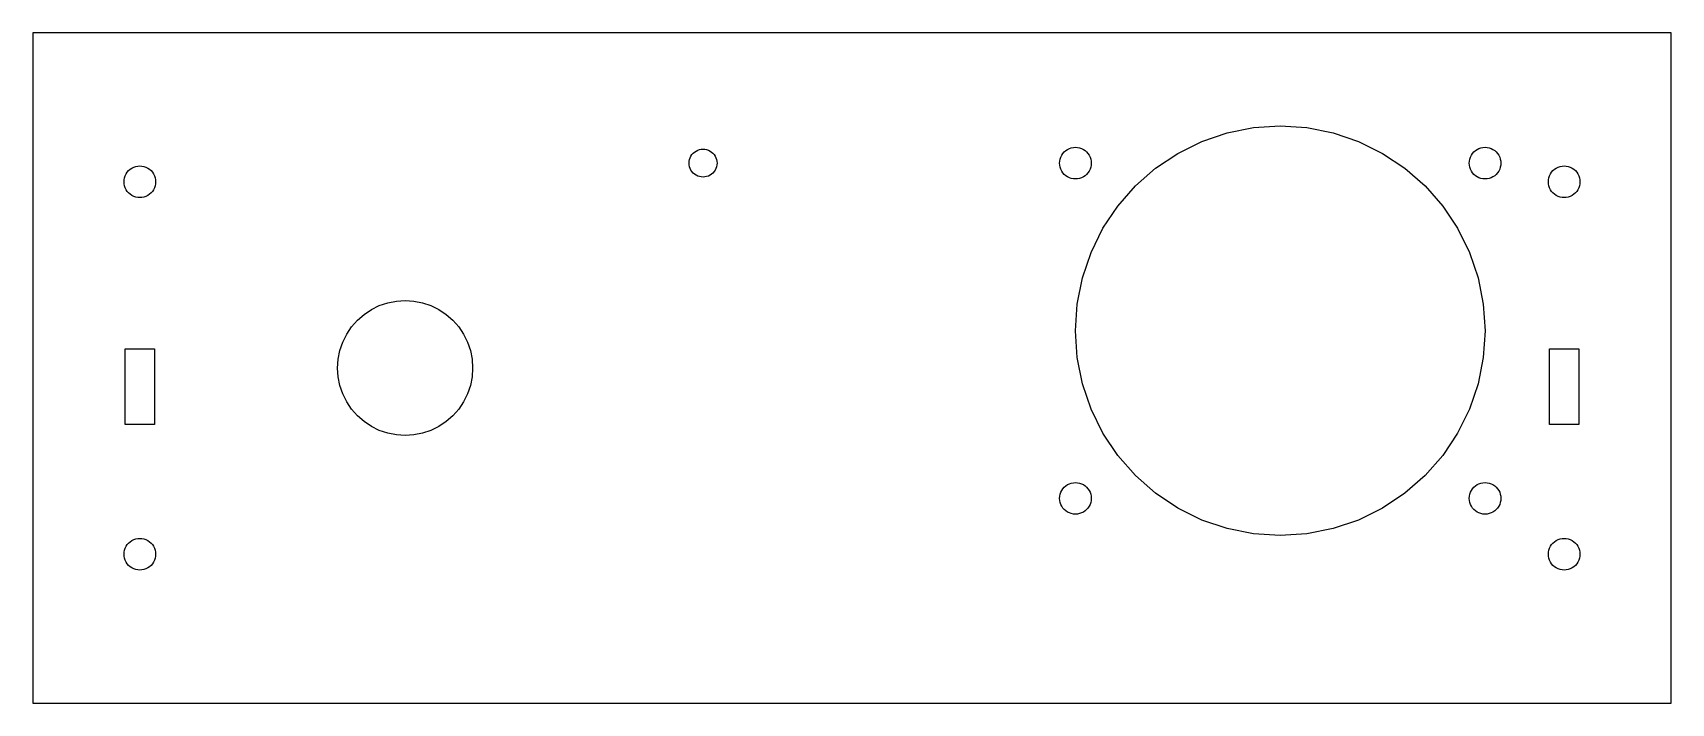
# Model space of a CAD drawing. Header units: metres. Extents: x 0 to 176, y 0 to 72.
import ezdxf

# ---------------------------------------------------------------- set-up
doc = ezdxf.new("R2010")
doc.units = ezdxf.units.M

msp = doc.modelspace()

# ---------------------------------------------------------------- linework, layer by layer
for p, q in [((176, 72), (0, 72)), ((0, 72), (0, 0)), ((176, 0), (176, 72)), ((128.306, 61.2504), (131.128, 61.8118)), ((131.128, 61.8118), (134, 62)), ((134, 62), (136.872, 61.8118)), ((136.872, 61.8118), (139.694, 61.2504)), ((123, 59.0526), (125.581, 60.3253)), ((125.581, 60.3253), (128.306, 61.2504)), ((139.694, 61.2504), (142.419, 60.3253)), ((142.419, 60.3253), (145, 59.0526)), ((70.5, 58), (70.5128, 58.1958)), ((70.5128, 58.1958), (70.5511, 58.3882)), ((70.5511, 58.3882), (70.6142, 58.574)), ((70.6142, 58.574), (70.701, 58.75)), ((70.701, 58.75), (70.81, 58.9131)), ((70.81, 58.9131), (70.9393, 59.0607)), ((70.9393, 59.0607), (71.0869, 59.19)), ((71.0869, 59.19), (71.25, 59.299)), ((71.25, 59.299), (71.426, 59.3858)), ((71.426, 59.3858), (71.6118, 59.4489)), ((71.6118, 59.4489), (71.8042, 59.4872)), ((71.8042, 59.4872), (72, 59.5)), ((72, 59.5), (72.1958, 59.4872)), ((72.1958, 59.4872), (72.3882, 59.4489)), ((72.3882, 59.4489), (72.574, 59.3858)), ((72.574, 59.3858), (72.75, 59.299)), ((72.75, 59.299), (72.9131, 59.19)), ((72.9131, 59.19), (73.0607, 59.0607)), ((73.0607, 59.0607), (73.19, 58.9131)), ((73.19, 58.9131), (73.299, 58.75)), ((73.299, 58.75), (73.3858, 58.574)), ((73.3858, 58.574), (73.4489, 58.3882)), ((73.4489, 58.3882), (73.4872, 58.1958)), ((73.4872, 58.1958), (73.5, 58)), ((110.3, 58), (110.315, 58.2219)), ((110.315, 58.2219), (110.358, 58.44)), ((110.358, 58.44), (110.429, 58.6506)), ((110.429, 58.6506), (110.528, 58.85)), ((110.528, 58.85), (110.651, 59.0349)), ((110.651, 59.0349), (110.798, 59.2021)), ((110.798, 59.2021), (110.965, 59.3487)), ((110.965, 59.3487), (111.15, 59.4722)), ((111.15, 59.4722), (111.349, 59.5706)), ((111.349, 59.5706), (111.56, 59.6421)), ((111.56, 59.6421), (111.778, 59.6855)), ((111.778, 59.6855), (112, 59.7)), ((112, 59.7), (112.222, 59.6855)), ((112.222, 59.6855), (112.44, 59.6421)), ((112.44, 59.6421), (112.651, 59.5706)), ((112.651, 59.5706), (112.85, 59.4722)), ((112.85, 59.4722), (113.035, 59.3487)), ((113.035, 59.3487), (113.202, 59.2021)), ((113.202, 59.2021), (113.349, 59.0349)), ((113.349, 59.0349), (113.472, 58.85)), ((113.472, 58.85), (113.571, 58.6506)), ((113.571, 58.6506), (113.642, 58.44)), ((113.642, 58.44), (113.685, 58.2219)), ((113.685, 58.2219), (113.7, 58)), ((120.607, 57.4538), (123, 59.0526)), ((145, 59.0526), (147.393, 57.4538)), ((154.3, 58), (154.315, 58.2219)), ((154.315, 58.2219), (154.358, 58.44)), ((154.358, 58.44), (154.429, 58.6506)), ((154.429, 58.6506), (154.528, 58.85)), ((154.528, 58.85), (154.651, 59.0349)), ((154.651, 59.0349), (154.798, 59.2021)), ((154.798, 59.2021), (154.965, 59.3487)), ((154.965, 59.3487), (155.15, 59.4722)), ((155.15, 59.4722), (155.349, 59.5706)), ((155.349, 59.5706), (155.56, 59.6421)), ((155.56, 59.6421), (155.778, 59.6855)), ((155.778, 59.6855), (156, 59.7)), ((156, 59.7), (156.222, 59.6855)), ((156.222, 59.6855), (156.44, 59.6421)), ((156.44, 59.6421), (156.651, 59.5706)), ((156.651, 59.5706), (156.85, 59.4722)), ((156.85, 59.4722), (157.035, 59.3487)), ((157.035, 59.3487), (157.202, 59.2021)), ((157.202, 59.2021), (157.349, 59.0349)), ((157.349, 59.0349), (157.472, 58.85)), ((157.472, 58.85), (157.571, 58.6506)), ((157.571, 58.6506), (157.642, 58.44)), ((157.642, 58.44), (157.685, 58.2219)), ((157.685, 58.2219), (157.7, 58)), ((9.8145, 56.2219), (9.8579, 56.44)), ((9.8579, 56.44), (9.9294, 56.6506)), ((9.9294, 56.6506), (10.0278, 56.85)), ((10.0278, 56.85), (10.1513, 57.0349)), ((10.1513, 57.0349), (10.2979, 57.2021)), ((10.2979, 57.2021), (10.4651, 57.3487)), ((10.4651, 57.3487), (10.65, 57.4722)), ((10.65, 57.4722), (10.8494, 57.5706)), ((10.8494, 57.5706), (11.06, 57.6421)), ((11.06, 57.6421), (11.2781, 57.6855)), ((11.2781, 57.6855), (11.5, 57.7)), ((11.5, 57.7), (11.7219, 57.6855)), ((11.7219, 57.6855), (11.94, 57.6421)), ((11.94, 57.6421), (12.1506, 57.5706)), ((12.1506, 57.5706), (12.35, 57.4722)), ((12.35, 57.4722), (12.5349, 57.3487)), ((12.5349, 57.3487), (12.7021, 57.2021)), ((12.7021, 57.2021), (12.8487, 57.0349)), ((12.8487, 57.0349), (12.9722, 56.85)), ((12.9722, 56.85), (13.0706, 56.6506)), ((13.0706, 56.6506), (13.1421, 56.44)), ((13.1421, 56.44), (13.1855, 56.2219)), ((70.5128, 57.8042), (70.5, 58)), ((70.5511, 57.6118), (70.5128, 57.8042)), ((70.6142, 57.426), (70.5511, 57.6118)), ((70.701, 57.25), (70.6142, 57.426)), ((70.81, 57.0869), (70.701, 57.25)), ((70.9393, 56.9393), (70.81, 57.0869)), ((71.0869, 56.81), (70.9393, 56.9393)), ((71.25, 56.701), (71.0869, 56.81)), ((71.426, 56.6142), (71.25, 56.701)), ((71.6118, 56.5511), (71.426, 56.6142)), ((71.8042, 56.5128), (71.6118, 56.5511)), ((72, 56.5), (71.8042, 56.5128)), ((72.1958, 56.5128), (72, 56.5)), ((72.3882, 56.5511), (72.1958, 56.5128)), ((72.574, 56.6142), (72.3882, 56.5511)), ((72.75, 56.701), (72.574, 56.6142)), ((72.9131, 56.81), (72.75, 56.701)), ((73.0607, 56.9393), (72.9131, 56.81)), ((73.19, 57.0869), (73.0607, 56.9393)), ((73.299, 57.25), (73.19, 57.0869)), ((73.3858, 57.426), (73.299, 57.25)), ((73.4489, 57.6118), (73.3858, 57.426)), ((73.4872, 57.8042), (73.4489, 57.6118)), ((73.5, 58), (73.4872, 57.8042)), ((110.315, 57.7781), (110.3, 58)), ((110.358, 57.56), (110.315, 57.7781)), ((110.429, 57.3494), (110.358, 57.56)), ((110.528, 57.15), (110.429, 57.3494)), ((110.651, 56.9651), (110.528, 57.15)), ((110.798, 56.7979), (110.651, 56.9651)), ((110.965, 56.6513), (110.798, 56.7979)), ((111.15, 56.5278), (110.965, 56.6513)), ((111.349, 56.4294), (111.15, 56.5278)), ((111.56, 56.3579), (111.349, 56.4294)), ((111.778, 56.3145), (111.56, 56.3579)), ((112.44, 56.3579), (112.222, 56.3145)), ((112.651, 56.4294), (112.44, 56.3579)), ((112.85, 56.5278), (112.651, 56.4294)), ((113.035, 56.6513), (112.85, 56.5278)), ((113.202, 56.7979), (113.035, 56.6513)), ((113.349, 56.9651), (113.202, 56.7979)), ((113.472, 57.15), (113.349, 56.9651)), ((113.571, 57.3494), (113.472, 57.15)), ((113.642, 57.56), (113.571, 57.3494)), ((113.685, 57.7781), (113.642, 57.56)), ((113.7, 58), (113.685, 57.7781)), ((118.444, 55.5563), (120.607, 57.4538)), ((147.393, 57.4538), (149.556, 55.5563)), ((154.315, 57.7781), (154.3, 58)), ((154.358, 57.56), (154.315, 57.7781)), ((154.429, 57.3494), (154.358, 57.56)), ((154.528, 57.15), (154.429, 57.3494)), ((154.651, 56.9651), (154.528, 57.15)), ((154.798, 56.7979), (154.651, 56.9651)), ((154.965, 56.6513), (154.798, 56.7979)), ((155.15, 56.5278), (154.965, 56.6513)), ((155.349, 56.4294), (155.15, 56.5278)), ((155.56, 56.3579), (155.349, 56.4294)), ((155.778, 56.3145), (155.56, 56.3579)), ((156.44, 56.3579), (156.222, 56.3145)), ((156.651, 56.4294), (156.44, 56.3579)), ((156.85, 56.5278), (156.651, 56.4294)), ((157.035, 56.6513), (156.85, 56.5278)), ((157.202, 56.7979), (157.035, 56.6513)), ((157.349, 56.9651), (157.202, 56.7979)), ((157.472, 57.15), (157.349, 56.9651)), ((157.571, 57.3494), (157.472, 57.15)), ((157.642, 57.56), (157.571, 57.3494)), ((157.685, 57.7781), (157.642, 57.56)), ((157.7, 58), (157.685, 57.7781)), ((162.815, 56.2219), (162.858, 56.44)), ((162.858, 56.44), (162.929, 56.6506)), ((162.929, 56.6506), (163.028, 56.85)), ((163.028, 56.85), (163.151, 57.0349)), ((163.151, 57.0349), (163.298, 57.2021)), ((163.298, 57.2021), (163.465, 57.3487)), ((163.465, 57.3487), (163.65, 57.4722)), ((163.65, 57.4722), (163.849, 57.5706)), ((163.849, 57.5706), (164.06, 57.6421)), ((164.06, 57.6421), (164.278, 57.6855)), ((164.278, 57.6855), (164.5, 57.7)), ((164.5, 57.7), (164.722, 57.6855)), ((164.722, 57.6855), (164.94, 57.6421)), ((164.94, 57.6421), (165.151, 57.5706)), ((165.151, 57.5706), (165.35, 57.4722)), ((165.35, 57.4722), (165.535, 57.3487)), ((165.535, 57.3487), (165.702, 57.2021)), ((165.702, 57.2021), (165.849, 57.0349)), ((165.849, 57.0349), (165.972, 56.85)), ((165.972, 56.85), (166.071, 56.6506)), ((166.071, 56.6506), (166.142, 56.44)), ((166.142, 56.44), (166.185, 56.2219)), ((9.8, 56), (9.8145, 56.2219)), ((9.8145, 55.7781), (9.8, 56)), ((9.8579, 55.56), (9.8145, 55.7781)), ((9.9294, 55.3494), (9.8579, 55.56)), ((10.0278, 55.15), (9.9294, 55.3494)), ((10.1513, 54.9651), (10.0278, 55.15)), ((10.2979, 54.7979), (10.1513, 54.9651)), ((10.4651, 54.6513), (10.2979, 54.7979)), ((10.65, 54.5278), (10.4651, 54.6513)), ((12.5349, 54.6513), (12.35, 54.5278)), ((12.7021, 54.7979), (12.5349, 54.6513)), ((12.8487, 54.9651), (12.7021, 54.7979)), ((12.9722, 55.15), (12.8487, 54.9651)), ((13.0706, 55.3494), (12.9722, 55.15)), ((13.1421, 55.56), (13.0706, 55.3494)), ((13.1855, 55.7781), (13.1421, 55.56)), ((13.1855, 56.2219), (13.2, 56)), ((13.2, 56), (13.1855, 55.7781)), ((112, 56.3), (111.778, 56.3145)), ((112.222, 56.3145), (112, 56.3)), ((116.546, 53.3927), (118.444, 55.5563)), ((149.556, 55.5563), (151.454, 53.3927)), ((156, 56.3), (155.778, 56.3145)), ((156.222, 56.3145), (156, 56.3)), ((162.8, 56), (162.815, 56.2219)), ((162.815, 55.7781), (162.8, 56)), ((162.858, 55.56), (162.815, 55.7781)), ((162.929, 55.3494), (162.858, 55.56)), ((163.028, 55.15), (162.929, 55.3494)), ((163.151, 54.9651), (163.028, 55.15)), ((163.298, 54.7979), (163.151, 54.9651)), ((163.465, 54.6513), (163.298, 54.7979)), ((163.65, 54.5278), (163.465, 54.6513)), ((165.535, 54.6513), (165.35, 54.5278)), ((165.702, 54.7979), (165.535, 54.6513)), ((165.849, 54.9651), (165.702, 54.7979)), ((165.972, 55.15), (165.849, 54.9651)), ((166.071, 55.3494), (165.972, 55.15)), ((166.142, 55.56), (166.071, 55.3494)), ((166.185, 55.7781), (166.142, 55.56)), ((166.185, 56.2219), (166.2, 56)), ((166.2, 56), (166.185, 55.7781)), ((10.8494, 54.4294), (10.65, 54.5278)), ((11.06, 54.3579), (10.8494, 54.4294)), ((11.2781, 54.3145), (11.06, 54.3579)), ((11.5, 54.3), (11.2781, 54.3145)), ((11.7219, 54.3145), (11.5, 54.3)), ((11.94, 54.3579), (11.7219, 54.3145)), ((12.1506, 54.4294), (11.94, 54.3579)), ((12.35, 54.5278), (12.1506, 54.4294)), ((114.947, 51), (116.546, 53.3927)), ((151.454, 53.3927), (153.053, 51)), ((163.849, 54.4294), (163.65, 54.5278)), ((164.06, 54.3579), (163.849, 54.4294)), ((164.278, 54.3145), (164.06, 54.3579)), ((164.5, 54.3), (164.278, 54.3145)), ((164.722, 54.3145), (164.5, 54.3)), ((164.94, 54.3579), (164.722, 54.3145)), ((165.151, 54.4294), (164.94, 54.3579)), ((165.35, 54.5278), (165.151, 54.4294)), ((113.675, 48.419), (114.947, 51)), ((153.053, 51), (154.325, 48.419)), ((112.75, 45.694), (113.675, 48.419)), ((154.325, 48.419), (155.25, 45.694)), ((112.188, 42.8716), (112.75, 45.694)), ((155.25, 45.694), (155.812, 42.8716)), ((35.5865, 41.7518), (36.375, 42.2787)), ((36.375, 42.2787), (37.2255, 42.6981)), ((37.2255, 42.6981), (38.1236, 43.003)), ((38.1236, 43.003), (39.0537, 43.188)), ((39.0537, 43.188), (40, 43.25)), ((40, 43.25), (40.9463, 43.188)), ((40.9463, 43.188), (41.8764, 43.003)), ((41.8764, 43.003), (42.7744, 42.6981)), ((42.7744, 42.6981), (43.625, 42.2787)), ((43.625, 42.2787), (44.4135, 41.7518)), ((112, 40), (112.188, 42.8716)), ((155.812, 42.8716), (156, 40)), ((34.2482, 40.4135), (34.8735, 41.1265)), ((34.8735, 41.1265), (35.5865, 41.7518)), ((44.4135, 41.7518), (45.1265, 41.1265)), ((45.1265, 41.1265), (45.7518, 40.4135)), ((32.997, 37.8764), (33.3019, 38.7744)), ((33.3019, 38.7744), (33.7213, 39.625)), ((33.7213, 39.625), (34.2482, 40.4135)), ((45.7518, 40.4135), (46.2787, 39.625)), ((46.2787, 39.625), (46.6981, 38.7744)), ((46.6981, 38.7744), (47.003, 37.8764)), ((112.188, 37.1284), (112, 40)), ((156, 40), (155.812, 37.1284)), ((9.94, 29.94), (9.94, 38.06)), ((9.94, 38.06), (13.06, 38.06)), ((13.06, 38.06), (13.06, 29.94)), ((32.812, 36.9463), (32.997, 37.8764)), ((47.003, 37.8764), (47.188, 36.9463)), ((112.75, 34.306), (112.188, 37.1284)), ((155.812, 37.1284), (155.25, 34.306)), ((162.94, 29.94), (162.94, 38.06)), ((162.94, 38.06), (166.06, 38.06)), ((166.06, 38.06), (166.06, 29.94)), ((32.75, 36), (32.812, 36.9463)), ((32.812, 35.0537), (32.75, 36)), ((47.188, 36.9463), (47.25, 36)), ((47.25, 36), (47.188, 35.0537)), ((32.997, 34.1236), (32.812, 35.0537)), ((33.3019, 33.2255), (32.997, 34.1236)), ((47.003, 34.1236), (46.6981, 33.2255)), ((47.188, 35.0537), (47.003, 34.1236)), ((113.675, 31.581), (112.75, 34.306)), ((155.25, 34.306), (154.325, 31.581)), ((33.7213, 32.375), (33.3019, 33.2255)), ((34.2482, 31.5865), (33.7213, 32.375)), ((46.2787, 32.375), (45.7518, 31.5865)), ((46.6981, 33.2255), (46.2787, 32.375)), ((13.06, 29.94), (9.94, 29.94)), ((34.8735, 30.8735), (34.2482, 31.5865)), ((35.5865, 30.2482), (34.8735, 30.8735)), ((36.375, 29.7213), (35.5865, 30.2482)), ((44.4135, 30.2482), (43.625, 29.7213)), ((45.1265, 30.8735), (44.4135, 30.2482)), ((45.7518, 31.5865), (45.1265, 30.8735)), ((114.947, 29), (113.675, 31.581)), ((154.325, 31.581), (153.053, 29)), ((166.06, 29.94), (162.94, 29.94)), ((37.2255, 29.3019), (36.375, 29.7213)), ((38.1236, 28.997), (37.2255, 29.3019)), ((39.0537, 28.812), (38.1236, 28.997)), ((40, 28.75), (39.0537, 28.812)), ((40.9463, 28.812), (40, 28.75)), ((41.8764, 28.997), (40.9463, 28.812)), ((42.7744, 29.3019), (41.8764, 28.997)), ((43.625, 29.7213), (42.7744, 29.3019)), ((116.546, 26.6072), (114.947, 29)), ((153.053, 29), (151.454, 26.6072)), ((118.444, 24.4436), (116.546, 26.6072)), ((151.454, 26.6072), (149.556, 24.4436)), ((110.528, 22.85), (110.651, 23.0349)), ((110.651, 23.0349), (110.798, 23.2021)), ((110.798, 23.2021), (110.965, 23.3487)), ((110.965, 23.3487), (111.15, 23.4722)), ((111.15, 23.4722), (111.349, 23.5706)), ((111.349, 23.5706), (111.56, 23.6421)), ((111.56, 23.6421), (111.778, 23.6855)), ((111.778, 23.6855), (112, 23.7)), ((112, 23.7), (112.222, 23.6855)), ((112.222, 23.6855), (112.44, 23.6421)), ((112.44, 23.6421), (112.651, 23.5706)), ((112.651, 23.5706), (112.85, 23.4722)), ((112.85, 23.4722), (113.035, 23.3487)), ((113.035, 23.3487), (113.202, 23.2021)), ((113.202, 23.2021), (113.349, 23.0349)), ((113.349, 23.0349), (113.472, 22.85)), ((120.607, 22.5462), (118.444, 24.4436)), ((149.556, 24.4436), (147.393, 22.5462)), ((154.528, 22.85), (154.651, 23.0349)), ((154.651, 23.0349), (154.798, 23.2021)), ((154.798, 23.2021), (154.965, 23.3487)), ((154.965, 23.3487), (155.15, 23.4722)), ((155.15, 23.4722), (155.349, 23.5706)), ((155.349, 23.5706), (155.56, 23.6421)), ((155.56, 23.6421), (155.778, 23.6855)), ((155.778, 23.6855), (156, 23.7)), ((156, 23.7), (156.222, 23.6855)), ((156.222, 23.6855), (156.44, 23.6421)), ((156.44, 23.6421), (156.651, 23.5706)), ((156.651, 23.5706), (156.85, 23.4722)), ((156.85, 23.4722), (157.035, 23.3487)), ((157.035, 23.3487), (157.202, 23.2021)), ((157.202, 23.2021), (157.349, 23.0349)), ((157.349, 23.0349), (157.472, 22.85)), ((110.3, 22), (110.315, 22.2219)), ((110.315, 21.7781), (110.3, 22)), ((110.315, 22.2219), (110.358, 22.44)), ((110.358, 21.56), (110.315, 21.7781)), ((110.358, 22.44), (110.429, 22.6506)), ((110.429, 21.3494), (110.358, 21.56)), ((110.429, 22.6506), (110.528, 22.85)), ((110.528, 21.15), (110.429, 21.3494)), ((110.651, 20.9651), (110.528, 21.15)), ((113.472, 21.15), (113.349, 20.9651)), ((113.472, 22.85), (113.571, 22.6506)), ((113.571, 21.3494), (113.472, 21.15)), ((113.571, 22.6506), (113.642, 22.44)), ((113.642, 21.56), (113.571, 21.3494)), ((113.642, 22.44), (113.685, 22.2219)), ((113.685, 21.7781), (113.642, 21.56)), ((113.685, 22.2219), (113.7, 22)), ((113.7, 22), (113.685, 21.7781)), ((123, 20.9474), (120.607, 22.5462)), ((147.393, 22.5462), (145, 20.9474)), ((154.3, 22), (154.315, 22.2219)), ((154.315, 21.7781), (154.3, 22)), ((154.315, 22.2219), (154.358, 22.44)), ((154.358, 21.56), (154.315, 21.7781)), ((154.358, 22.44), (154.429, 22.6506)), ((154.429, 21.3494), (154.358, 21.56)), ((154.429, 22.6506), (154.528, 22.85)), ((154.528, 21.15), (154.429, 21.3494)), ((154.651, 20.9651), (154.528, 21.15)), ((157.472, 21.15), (157.349, 20.9651)), ((157.472, 22.85), (157.571, 22.6506)), ((157.571, 21.3494), (157.472, 21.15)), ((157.571, 22.6506), (157.642, 22.44)), ((157.642, 21.56), (157.571, 21.3494)), ((157.642, 22.44), (157.685, 22.2219)), ((157.685, 21.7781), (157.642, 21.56)), ((157.685, 22.2219), (157.7, 22)), ((157.7, 22), (157.685, 21.7781)), ((110.798, 20.7979), (110.651, 20.9651)), ((110.965, 20.6513), (110.798, 20.7979)), ((111.15, 20.5278), (110.965, 20.6513)), ((111.349, 20.4294), (111.15, 20.5278)), ((111.56, 20.3579), (111.349, 20.4294)), ((111.778, 20.3145), (111.56, 20.3579)), ((112, 20.3), (111.778, 20.3145)), ((112.222, 20.3145), (112, 20.3)), ((112.44, 20.3579), (112.222, 20.3145)), ((112.651, 20.4294), (112.44, 20.3579)), ((112.85, 20.5278), (112.651, 20.4294)), ((113.035, 20.6513), (112.85, 20.5278)), ((113.202, 20.7979), (113.035, 20.6513)), ((113.349, 20.9651), (113.202, 20.7979)), ((125.581, 19.6746), (123, 20.9474)), ((128.306, 18.7496), (125.581, 19.6746)), ((142.419, 19.6746), (139.694, 18.7496)), ((145, 20.9474), (142.419, 19.6746)), ((154.798, 20.7979), (154.651, 20.9651)), ((154.965, 20.6513), (154.798, 20.7979)), ((155.15, 20.5278), (154.965, 20.6513)), ((155.349, 20.4294), (155.15, 20.5278)), ((155.56, 20.3579), (155.349, 20.4294)), ((155.778, 20.3145), (155.56, 20.3579)), ((156, 20.3), (155.778, 20.3145)), ((156.222, 20.3145), (156, 20.3)), ((156.44, 20.3579), (156.222, 20.3145)), ((156.651, 20.4294), (156.44, 20.3579)), ((156.85, 20.5278), (156.651, 20.4294)), ((157.035, 20.6513), (156.85, 20.5278)), ((157.202, 20.7979), (157.035, 20.6513)), ((157.349, 20.9651), (157.202, 20.7979)), ((10.8494, 17.5706), (11.06, 17.6421)), ((11.06, 17.6421), (11.2781, 17.6855)), ((11.2781, 17.6855), (11.5, 17.7)), ((11.5, 17.7), (11.7219, 17.6855)), ((11.7219, 17.6855), (11.94, 17.6421)), ((11.94, 17.6421), (12.1506, 17.5706)), ((131.128, 18.1882), (128.306, 18.7496)), ((134, 18), (131.128, 18.1882)), ((136.872, 18.1882), (134, 18)), ((139.694, 18.7496), (136.872, 18.1882)), ((163.849, 17.5706), (164.06, 17.6421)), ((164.06, 17.6421), (164.278, 17.6855)), ((164.278, 17.6855), (164.5, 17.7)), ((164.5, 17.7), (164.722, 17.6855)), ((164.722, 17.6855), (164.94, 17.6421)), ((164.94, 17.6421), (165.151, 17.5706)), ((9.8, 16), (9.8145, 16.2219)), ((9.8145, 15.7781), (9.8, 16)), ((9.8145, 16.2219), (9.8579, 16.44)), ((9.8579, 16.44), (9.9294, 16.6506)), ((9.9294, 16.6506), (10.0278, 16.85)), ((10.0278, 16.85), (10.1513, 17.0349)), ((10.1513, 17.0349), (10.2979, 17.2021)), ((10.2979, 17.2021), (10.4651, 17.3487)), ((10.4651, 17.3487), (10.65, 17.4722)), ((10.65, 17.4722), (10.8494, 17.5706)), ((12.1506, 17.5706), (12.35, 17.4722)), ((12.35, 17.4722), (12.5349, 17.3487)), ((12.5349, 17.3487), (12.7021, 17.2021)), ((12.7021, 17.2021), (12.8487, 17.0349)), ((12.8487, 17.0349), (12.9722, 16.85)), ((12.9722, 16.85), (13.0706, 16.6506)), ((13.0706, 16.6506), (13.1421, 16.44)), ((13.1421, 16.44), (13.1855, 16.2219)), ((13.1855, 16.2219), (13.2, 16)), ((13.2, 16), (13.1855, 15.7781)), ((162.8, 16), (162.815, 16.2219)), ((162.815, 15.7781), (162.8, 16)), ((162.815, 16.2219), (162.858, 16.44)), ((162.858, 16.44), (162.929, 16.6506)), ((162.929, 16.6506), (163.028, 16.85)), ((163.028, 16.85), (163.151, 17.0349)), ((163.151, 17.0349), (163.298, 17.2021)), ((163.298, 17.2021), (163.465, 17.3487)), ((163.465, 17.3487), (163.65, 17.4722)), ((163.65, 17.4722), (163.849, 17.5706)), ((165.151, 17.5706), (165.35, 17.4722)), ((165.35, 17.4722), (165.535, 17.3487)), ((165.535, 17.3487), (165.702, 17.2021)), ((165.702, 17.2021), (165.849, 17.0349)), ((165.849, 17.0349), (165.972, 16.85)), ((165.972, 16.85), (166.071, 16.6506)), ((166.071, 16.6506), (166.142, 16.44)), ((166.142, 16.44), (166.185, 16.2219)), ((166.185, 16.2219), (166.2, 16)), ((166.2, 16), (166.185, 15.7781)), ((9.8579, 15.56), (9.8145, 15.7781)), ((9.9294, 15.3494), (9.8579, 15.56)), ((10.0278, 15.15), (9.9294, 15.3494)), ((10.1513, 14.9651), (10.0278, 15.15)), ((10.2979, 14.7979), (10.1513, 14.9651)), ((10.4651, 14.6513), (10.2979, 14.7979)), ((10.65, 14.5278), (10.4651, 14.6513)), ((10.8494, 14.4294), (10.65, 14.5278)), ((11.06, 14.3579), (10.8494, 14.4294)), ((11.2781, 14.3145), (11.06, 14.3579)), ((11.5, 14.3), (11.2781, 14.3145)), ((11.7219, 14.3145), (11.5, 14.3)), ((11.94, 14.3579), (11.7219, 14.3145)), ((12.1506, 14.4294), (11.94, 14.3579)), ((12.35, 14.5278), (12.1506, 14.4294)), ((12.5349, 14.6513), (12.35, 14.5278)), ((12.7021, 14.7979), (12.5349, 14.6513)), ((12.8487, 14.9651), (12.7021, 14.7979)), ((12.9722, 15.15), (12.8487, 14.9651)), ((13.0706, 15.3494), (12.9722, 15.15)), ((13.1421, 15.56), (13.0706, 15.3494)), ((13.1855, 15.7781), (13.1421, 15.56)), ((162.858, 15.56), (162.815, 15.7781)), ((162.929, 15.3494), (162.858, 15.56)), ((163.028, 15.15), (162.929, 15.3494)), ((163.151, 14.9651), (163.028, 15.15)), ((163.298, 14.7979), (163.151, 14.9651)), ((163.465, 14.6513), (163.298, 14.7979)), ((163.65, 14.5278), (163.465, 14.6513)), ((163.849, 14.4294), (163.65, 14.5278)), ((164.06, 14.3579), (163.849, 14.4294)), ((164.278, 14.3145), (164.06, 14.3579)), ((164.5, 14.3), (164.278, 14.3145)), ((164.722, 14.3145), (164.5, 14.3)), ((164.94, 14.3579), (164.722, 14.3145)), ((165.151, 14.4294), (164.94, 14.3579)), ((165.35, 14.5278), (165.151, 14.4294)), ((165.535, 14.6513), (165.35, 14.5278)), ((165.702, 14.7979), (165.535, 14.6513)), ((165.849, 14.9651), (165.702, 14.7979)), ((165.972, 15.15), (165.849, 14.9651)), ((166.071, 15.3494), (165.972, 15.15)), ((166.142, 15.56), (166.071, 15.3494)), ((166.185, 15.7781), (166.142, 15.56)), ((0, 0), (176, 0))]:
    msp.add_line(p, q)

doc.saveas('drawing.dxf')
